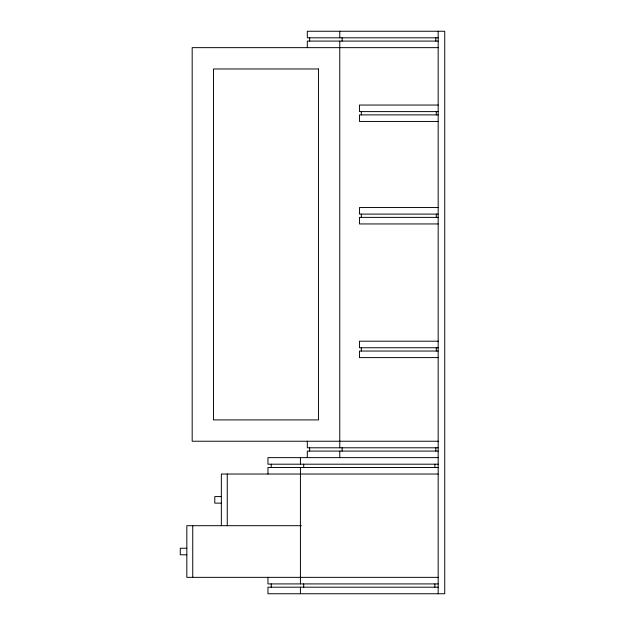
<?xml version="1.0" encoding="UTF-8"?>
<svg xmlns="http://www.w3.org/2000/svg" width="625" height="625" viewBox="0 0 625 625"><rect width="100%" height="100%" fill="white"/><g stroke="black" fill="none" stroke-linecap="round" stroke-linejoin="round"><path stroke-width="0.94" d="M438.172 37.812L307.312 37.812L307.312 31.25L444.734 31.25L444.734 593.75L267.953 593.75L267.953 587.188L438.172 587.188M438.172 41.086L307.312 41.086L307.312 47.648M438.172 47.648L192.18 47.648L192.18 441.234L438.172 441.234M438.172 105.047L359.453 105.047L359.453 111.609L438.172 111.609M438.172 114.891L359.453 114.891L359.453 121.445L438.172 121.445M438.172 207.547L359.453 207.547L359.453 214.102L438.172 214.102M438.172 217.383L359.453 217.383L359.453 223.945L438.172 223.945M438.172 341.195L359.453 341.195L359.453 347.758L438.172 347.758M438.172 351.039L359.453 351.039L359.453 357.602L438.172 357.602M438.172 447.797L307.312 447.797L307.312 441.234M438.172 451.078L307.312 451.078L307.312 457.633M438.172 457.633L267.953 457.633L267.953 464.195L438.172 464.195M438.172 467.477L267.953 467.477L267.953 474.031M438.172 474.031L221.352 474.031L221.352 525.695M221.352 496.586L214.789 496.586L214.789 503.141L221.352 503.141M301.383 525.695L186.828 525.695L186.828 577.352L438.172 577.352M186.828 548.242L180.266 548.242L180.266 554.805L186.828 554.805M438.172 583.914L267.953 583.914L267.953 577.352M438.172 31.25L438.172 593.75M436.297 111.609L436.297 114.891M436.297 214.102L436.297 217.383M436.297 347.758L436.297 351.039M435.828 37.812L435.828 41.086M435.828 447.797L435.828 451.078M434.891 464.195L434.891 467.477M434.891 583.914L434.891 587.188M361.328 111.609L361.328 114.891M361.328 214.102L361.328 217.383M361.328 347.758L361.328 351.039M342.117 37.812L342.117 41.086M342.117 447.797L342.117 451.078M339.773 31.25L339.773 37.812M339.773 41.086L339.773 447.797M339.773 451.078L339.773 457.633M309.656 37.812L309.656 41.086M309.656 447.797L309.656 451.078M303.695 464.195L303.695 467.477M303.695 583.914L303.695 587.188M300.422 457.633L300.422 464.195M300.422 467.477L300.422 583.914M300.422 587.188L300.422 593.75M271.234 464.195L271.234 467.477M271.234 583.914L271.234 587.188M227.258 474.031L227.258 525.695M192.734 525.695L192.734 577.352M318.461 68.969L213.5 68.969L213.5 419.914L318.461 419.914L318.461 68.969"/></g></svg>
